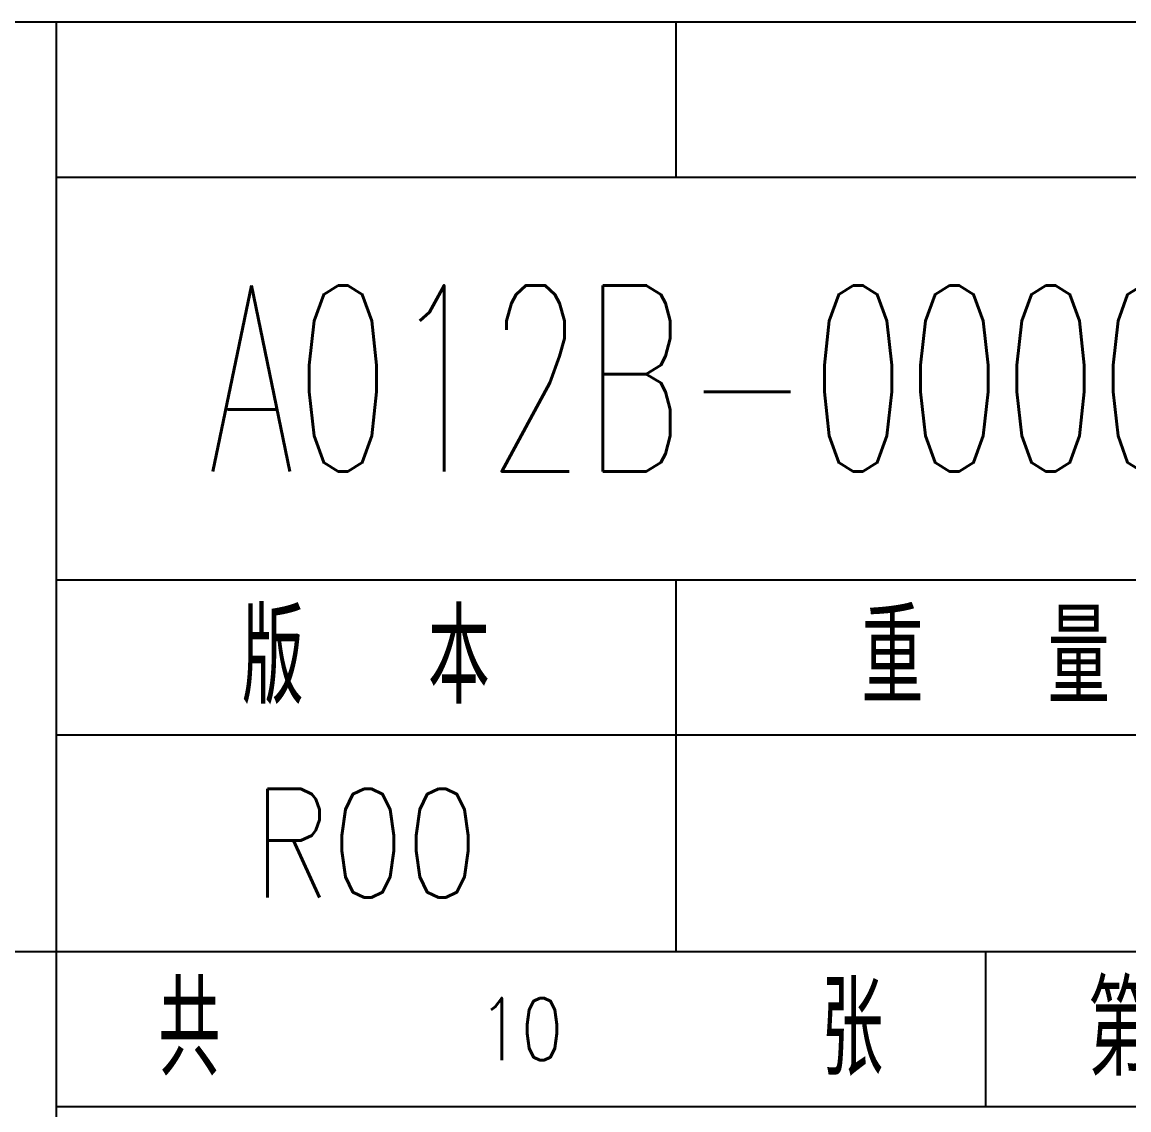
# Model space of a CAD drawing. Header units: millimetres. Extents: x 0 to 841, y 0 to 594.
# Drawn here: x 769.91 to 805.62, y 22.89 to 58 of the extents above; entities that cross this region are included whole.
import ezdxf
from ezdxf.enums import TextEntityAlignment as Align

# ---------------------------------------------------------------- set-up
doc = ezdxf.new("R2010")
doc.units = ezdxf.units.MM
doc.layers.add('PDM_Title', color=7, linetype='Continuous')
doc.styles.add('HZ', font='TXT.SHX', dxfattribs={"width": 0.667, "bigfont": 'HZTXT.SHX'})

# ---------------------------------------------------------------- blocks, each defined once
blk = doc.blocks.new('FitPDM_DWGFrame')
at = {"layer": 'PDM_Title', "color": 0}
blk.add_line((831, 58), (651, 58), dxfattribs=at)
at = {"layer": 'PDM_Title', "color": 2}
for p, q in [((771, 58), (771, 28)), ((771, 58), (771, 10)), ((791, 58), (791, 53)), ((771, 53), (831, 53)), ((771, 40), (831, 40)), ((791, 40), (791, 28)), ((771, 35), (831, 35)), ((713, 28), (771, 28)), ((771, 28), (831, 28)), ((801, 28), (801, 23)), ((771, 23), (831, 23))]:
    blk.add_line(p, q, dxfattribs=at)
at = {"layer": 'PDM_Title', "color": 2, "style": 'HZ'}
for s, height, width, p in [('A012B-000001A001', 6, 0.604169, (801, 46.5)), ('版\u3000\u3000本', 3, 0.667, (781, 37.5)), ('重\u3000\u3000量', 3, 0.667, (801, 37.5)), ('R00', 3.5, 0.8, (781, 31.5)), ('共          张', 3, 0.667, (786, 25.5)), ('第          张', 3, 0.667, (816, 25.5)), ('10', 2, 0.8, (786, 25.5))]:
    blk.add_text(s, height=height, dxfattribs=dict(at, width=width)).set_placement(p, align=Align.MIDDLE_CENTER)

msp = doc.modelspace()

# ---------------------------------------------------------------- block references
at = {"layer": 'PDM_Title'}
msp.add_blockref('FitPDM_DWGFrame', (0, 0), dxfattribs=at)

doc.saveas('drawing.dxf')
